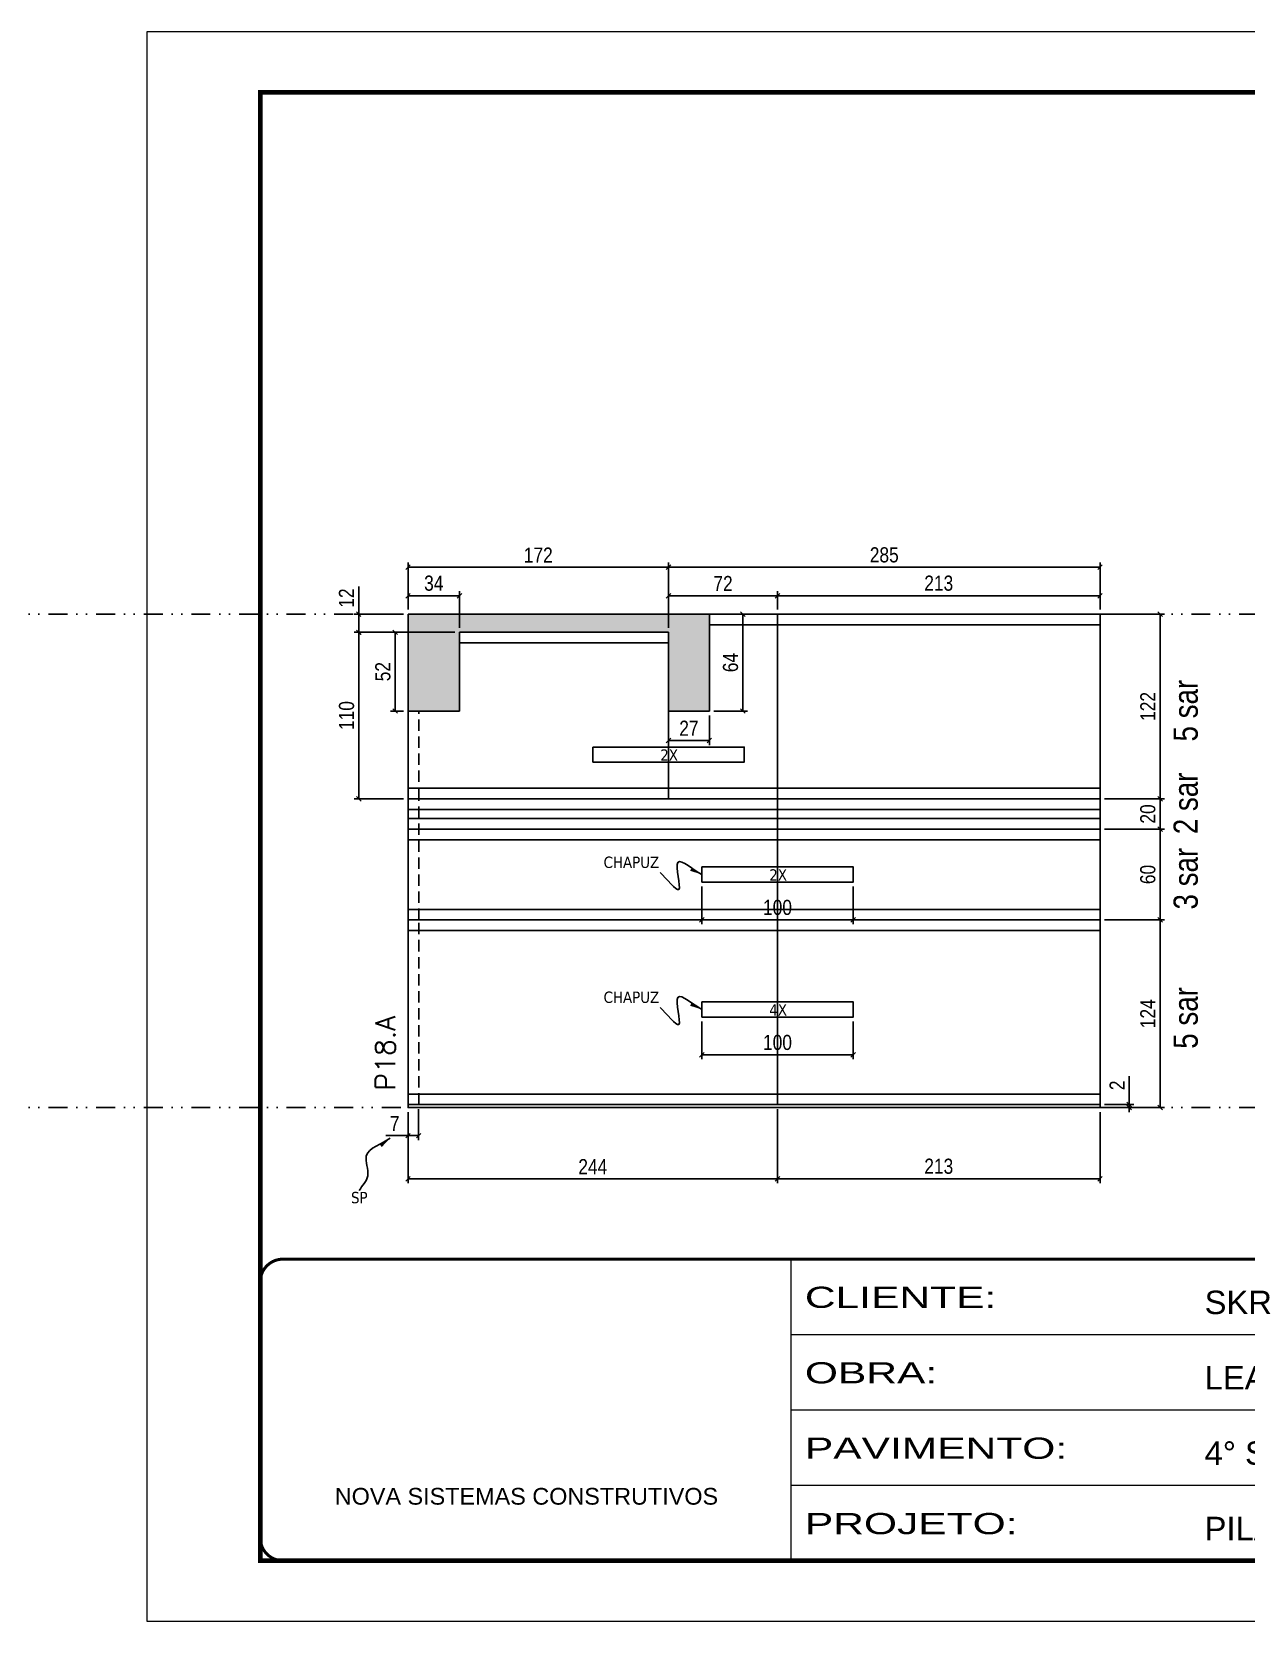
# Model space of a CAD drawing. Header units: millimetres. Extents: x 13777 to 27878, y -21631 to 6985.
# Drawn here: x 15936 to 16738, y -2105 to -1055 of the extents above; entities that cross this region are included whole.
import ezdxf

# ---------------------------------------------------------------- set-up
doc = ezdxf.new("R2010")
doc.units = ezdxf.units.MM
for name, pattern in [('CONTINUO', [0]), ('DASHED', [0.75, 0.5, -0.25]), ('DIVIDE2', [0.625, 0.25, -0.125, 0, -0.125, 0, -0.125]), ('HIDDEN', [0.375, 0.25, -0.125])]:
    doc.linetypes.add(name, pattern=pattern)
for name, color, linetype in [('COTA', 241, 'Continuous'), ('NOMENCLATURA', 7, 'Continuous'), ('Nível', 160, 'Continuous'), ('Painéis', 200, 'Continuous'), ('Romaneio', 10, 'Continuous'), ('SARR_2.2x10', 60, 'Continuous'), ('SARR_2.2x7', 40, 'Continuous'), ('Sarrafo de Pressão', 42, 'HIDDEN'), ('texto', 7, 'Continuous')]:
    doc.layers.add(name, color=color, linetype=linetype)
for name, color, linetype, lineweight in [('Folhas', 255, 'Continuous', 9), ('SARRAFO DE PRESSAO', 251, 'DASHED', 9), ('Texto Seção', 7, 'Continuous', 15)]:
    doc.layers.add(name, color=color, linetype=linetype, lineweight=lineweight)
doc.styles.add('ARIAL', font='arial.ttf')
doc.styles.add('ARIAL_NARROW', font='ARIALN.TTF', dxfattribs={"height": 0.2})
doc.styles.add('COTA TECNICA', font='techl___.ttf', dxfattribs={"height": 10})
doc.styles.add('COTA TECNICA-50', font='techl___.ttf', dxfattribs={"height": 10})
doc.styles.add('REGUA-120', font='ROMANS.shx', dxfattribs={"height": 15})
doc.styles.get("Standard").update_dxf_attribs({"font": 'arial.ttf'})
doc.styles.add('Tecnologia', font='')
doc.styles.get('Tecnologia').set_extended_font_data('Forgotten Futurist')
doc.dimstyles.new('COTA PAINEL-50', dxfattribs={"dimtxt": 10, "dimasz": 3, "dimexe": 3, "dimexo": 3, "dimgap": 3, "dimtad": 1, "dimdec": 1, "dimzin": 12, "dimdsep": 46, "dimtxsty": 'COTA TECNICA-50', "dimblk1": 'OBLIQUE', "dimblk2": 'OBLIQUE', "dimsah": 1, "dimcen": 0.9, "dimclrd": 4, "dimclre": 4, "dimclrt": 240, "dimadec": 1, "dimazin": 3, "dimtfac": 1, "dimtdec": 1, "dimtmove": 0, "dimatfit": 3, "dimfxl": 1, "dimtolj": 1, "dimtzin": 12, "dimarcsym": 0})
doc.dimstyles.new('PAINEL', dxfattribs={"dimtxt": 10, "dimasz": 3, "dimexe": 3, "dimexo": 3, "dimgap": 3, "dimtad": 1, "dimdec": 1, "dimzin": 12, "dimdsep": 46, "dimtxsty": 'COTA TECNICA', "dimblk1": 'OBLIQUE', "dimblk2": 'OBLIQUE', "dimsah": 1, "dimcen": 0.9, "dimclrd": 4, "dimclre": 4, "dimclrt": 240, "dimadec": 1, "dimazin": 3, "dimtfac": 1, "dimtdec": 1, "dimtmove": 0, "dimatfit": 3, "dimfxl": 1, "dimtolj": 1, "dimtzin": 12, "dimarcsym": 0})
doc.dimstyles.get("Standard").update_dxf_attribs({"dimtxt": 0.18, "dimasz": 0.18, "dimexe": 0.18, "dimexo": 0.0625, "dimgap": 0.09, "dimtad": 0, "dimtih": 1, "dimtoh": 1, "dimdec": 4, "dimzin": 0, "dimdsep": 46, "dimtxsty": 'Standard', "dimcen": 0.09, "dimadec": 0, "dimazin": 0, "dimtfac": 1, "dimtdec": 4, "dimtofl": 0, "dimtmove": 0, "dimatfit": 3, "dimfxl": 1, "dimtolj": 1, "dimtzin": 0, "dimarcsym": 0})

# ---------------------------------------------------------------- blocks, each defined once
blk = doc.blocks.new('9999999999')
at = {"color": 30, "linetype": 'CONTINUO'}
for p, q in [((98564.6, 34230.2), (98564.6, 34429.4)), ((98564.6, 34379.6), (99584, 34379.6)), ((98564.6, 34329.8), (99488, 34329.8)), ((99584, 34329.8), (99488, 34329.8)), ((99488, 34329.8), (99488, 34230.2)), ((98564.6, 34280), (99488, 34280))]:
    blk.add_line(p, q, dxfattribs=at)
at = {"color": 30, "linetype": 'CONTINUO', "const_width": 2}
blk.add_lwpolyline([(99584, 34230.2), (99584, 34414.4, 0.414214), (99569, 34429.4), (98229, 34429.4, 0.414214), (98214, 34414.4), (98214, 34245.2, 0.414214), (98229, 34230.2), (99584, 34230.2)], format="xyb", dxfattribs=at)
at = {"layer": 'Folhas'}
blk.add_lwpolyline([(98139, 34190.2), (99624, 34190.2), (99624, 35240.2), (98139, 35240.2)], close=True, dxfattribs=at)
at = {"layer": 'Folhas', "color": 30, "const_width": 3}
blk.add_lwpolyline([(98214, 34230.2), (99584, 34230.2), (99584, 35200.2), (98214, 35200.2)], close=True, dxfattribs=at)
at = {"color": 7, "linetype": 'Continuous', "ltscale": 5, "style": 'ARIAL'}
for s, height, p in [('SKR', 15.48, (98837.7, 34393.1)), ('LEAF LOEFGREN', 15.483, (98837.7, 34343.3)), ('4° SUBSOLO', 15.48, (98837.7, 34293.5)), ('NOVA SISTEMAS CONSTRUTIVOS', 11.059, (98263.2, 34267.2)), ('PILARES', 15.48, (98837.7, 34243.7))]:
    blk.add_text(s, height=height, dxfattribs=at).set_placement(p)
at = {"layer": 'Folhas', "color": 7, "style": 'Tecnologia', "width": 1.5}
for s, p in [('CLIENTE:', (98573.7, 34397.2)), ('OBRA:', (98573.7, 34347.3)), ('PAVIMENTO:', (98573.7, 34297.5)), ('PROJETO:', (98573.7, 34247.7))]:
    blk.add_text(s, height=14, dxfattribs=at).set_placement(p)
blk = doc.blocks.new('_Oblique')
at = {"color": 0, "linetype": 'ByBlock', "lineweight": -2}
blk.add_line((-0.5, -0.5), (0.5, 0.5), dxfattribs=at)
blk = doc.blocks.new('*D765')
at = {"layer": 'COTA', "color": 4, "lineweight": -2, "transparency": 16777216}
for p, q in [((16184.6, -1769), (16184.6, -1787.5)), ((16191.6, -1767), (16191.6, -1787.5)), ((16184.6, -1784.5), (16169.9, -1784.5)), ((16191.6, -1784.5), (16184.6, -1784.5))]:
    blk.add_line(p, q, dxfattribs=at)
at = {"layer": 'Defpoints', "color": 0, "transparency": 16777216}
for p in [(16184.6, -1766), (16191.6, -1764), (16184.6, -1784.5)]:
    blk.add_point(p, dxfattribs=at)
at = {"layer": 'COTA', "color": 4, "lineweight": -2, "transparency": 16777216, "xscale": 3, "yscale": 3, "zscale": 3, "rotation": 180}
blk.add_blockref('_Oblique', (16184.6, -1784.5), dxfattribs=at)
at = {"layer": 'COTA', "color": 4, "lineweight": -2, "transparency": 16777216, "xscale": 3, "yscale": 3, "zscale": 3}
blk.add_blockref('_Oblique', (16191.6, -1784.5), dxfattribs=at)
at = {"layer": 'COTA', "color": 240, "transparency": 16777216, "insert": (16175.8, -1776.5), "char_height": 10, "attachment_point": 5, "style": 'COTA TECNICA-50'}
blk.add_mtext('\\A1;7', dxfattribs=at)
blk = doc.blocks.new('*D766')
at = {"layer": 'Defpoints', "color": 0, "linetype": 'ByBlock', "transparency": 16777216}
for p in [(16641.6, -1642), (16681.3, -1642), (16641.6, -1766)]:
    blk.add_point(p, dxfattribs=at)
at = {"layer": 'Romaneio', "color": 4, "linetype": 'ByBlock', "lineweight": -2, "transparency": 16777216}
for p, q in [((16644.6, -1642), (16684.3, -1642)), ((16681.3, -1766), (16681.3, -1642)), ((16644.6, -1766), (16684.3, -1766))]:
    blk.add_line(p, q, dxfattribs=at)
at = {"layer": 'Romaneio', "color": 4, "linetype": 'ByBlock', "lineweight": -2, "transparency": 16777216, "xscale": 3, "yscale": 3, "zscale": 3}
for p, rotation in [((16681.3, -1642), 90), ((16681.3, -1766), 270)]:
    blk.add_blockref('_Oblique', p, dxfattribs=dict(at, rotation=rotation))
at = {"layer": 'Romaneio', "color": 240, "linetype": 'ByBlock', "transparency": 16777216, "insert": (16673.2, -1704), "char_height": 10, "attachment_point": 5, "rotation": 90, "style": 'COTA TECNICA'}
blk.add_mtext('\\A1;124', dxfattribs=at)
blk = doc.blocks.new('*D767')
at = {"layer": 'Defpoints', "color": 0, "linetype": 'ByBlock', "transparency": 16777216}
for p in [(16641.6, -1642), (16681.3, -1642), (16641.6, -1766)]:
    blk.add_point(p, dxfattribs=at)
at = {"layer": 'Romaneio', "color": 4, "linetype": 'ByBlock', "lineweight": -2, "transparency": 16777216}
for p, q in [((16644.6, -1642), (16684.3, -1642)), ((16681.3, -1766), (16681.3, -1642)), ((16644.6, -1766), (16684.3, -1766))]:
    blk.add_line(p, q, dxfattribs=at)
at = {"layer": 'Romaneio', "color": 4, "linetype": 'ByBlock', "lineweight": -2, "transparency": 16777216, "xscale": 3, "yscale": 3, "zscale": 3}
for p, rotation in [((16681.3, -1642), 90), ((16681.3, -1766), 270)]:
    blk.add_blockref('_Oblique', p, dxfattribs=dict(at, rotation=rotation))
at = {"layer": 'Romaneio', "color": 240, "linetype": 'ByBlock', "transparency": 16777216, "insert": (16673.2, -1704), "char_height": 10, "attachment_point": 5, "rotation": 90, "style": 'COTA TECNICA'}
blk.add_mtext('\\A1;124', dxfattribs=at)
blk = doc.blocks.new('*D768')
at = {"layer": 'COTA', "color": 4, "lineweight": -2, "transparency": 16777216}
for p, q in [((16644.6, -1582), (16684.3, -1582)), ((16681.3, -1642), (16681.3, -1582)), ((16644.6, -1642), (16684.3, -1642))]:
    blk.add_line(p, q, dxfattribs=at)
at = {"layer": 'Defpoints', "color": 0, "transparency": 16777216}
for p in [(16641.6, -1582), (16681.3, -1582), (16641.6, -1642)]:
    blk.add_point(p, dxfattribs=at)
at = {"layer": 'COTA', "color": 4, "lineweight": -2, "transparency": 16777216, "xscale": 3, "yscale": 3, "zscale": 3}
for p, rotation in [((16681.3, -1582), 90), ((16681.3, -1642), 270)]:
    blk.add_blockref('_Oblique', p, dxfattribs=dict(at, rotation=rotation))
at = {"layer": 'COTA', "color": 240, "transparency": 16777216, "insert": (16673.2, -1612), "char_height": 10, "attachment_point": 5, "rotation": 90, "style": 'COTA TECNICA-50'}
blk.add_mtext('\\A1;60', dxfattribs=at)
blk = doc.blocks.new('*D769')
at = {"layer": 'COTA', "color": 4, "lineweight": -2, "transparency": 16777216}
for p, q in [((16660.9, -1764), (16660.9, -1745.2)), ((16644.6, -1764), (16663.9, -1764)), ((16644.6, -1766), (16663.9, -1766)), ((16660.9, -1766), (16660.9, -1764)), ((16660.9, -1766), (16660.9, -1769))]:
    blk.add_line(p, q, dxfattribs=at)
at = {"layer": 'Defpoints', "color": 0, "transparency": 16777216}
for p in [(16641.6, -1764), (16641.6, -1766), (16660.9, -1766)]:
    blk.add_point(p, dxfattribs=at)
at = {"layer": 'COTA', "color": 4, "lineweight": -2, "transparency": 16777216, "xscale": 3, "yscale": 3, "zscale": 3}
for p, rotation in [((16660.9, -1764), 270), ((16660.9, -1766), 90)]:
    blk.add_blockref('_Oblique', p, dxfattribs=dict(at, rotation=rotation))
at = {"layer": 'COTA', "color": 240, "transparency": 16777216, "insert": (16652.9, -1751.3), "char_height": 10, "attachment_point": 5, "rotation": 90, "style": 'COTA TECNICA-50'}
blk.add_mtext('\\A1;2', dxfattribs=at)
blk = doc.blocks.new('*D770')
at = {"layer": 'COTA', "color": 4, "lineweight": -2, "transparency": 16777216}
for p, q in [((16184.6, -1769), (16184.6, -1816)), ((16428.6, -1767), (16428.6, -1816)), ((16184.6, -1813), (16428.6, -1813))]:
    blk.add_line(p, q, dxfattribs=at)
at = {"layer": 'Defpoints', "color": 0, "transparency": 16777216}
for p in [(16184.6, -1766), (16428.6, -1764), (16428.6, -1813)]:
    blk.add_point(p, dxfattribs=at)
at = {"layer": 'COTA', "color": 4, "lineweight": -2, "transparency": 16777216, "xscale": 3, "yscale": 3, "zscale": 3, "rotation": 180}
blk.add_blockref('_Oblique', (16184.6, -1813), dxfattribs=at)
at = {"layer": 'COTA', "color": 4, "lineweight": -2, "transparency": 16777216, "xscale": 3, "yscale": 3, "zscale": 3}
blk.add_blockref('_Oblique', (16428.6, -1813), dxfattribs=at)
at = {"layer": 'COTA', "color": 240, "transparency": 16777216, "insert": (16306.6, -1805), "char_height": 10, "attachment_point": 5, "style": 'COTA TECNICA-50'}
blk.add_mtext('\\A1;244', dxfattribs=at)
blk = doc.blocks.new('*D771')
at = {"layer": 'COTA', "color": 4, "lineweight": -2, "transparency": 16777216}
for p, q in [((16428.6, -1767), (16428.6, -1816)), ((16641.6, -1769), (16641.6, -1816)), ((16428.6, -1813), (16641.6, -1813))]:
    blk.add_line(p, q, dxfattribs=at)
at = {"layer": 'Defpoints', "color": 0, "transparency": 16777216}
for p in [(16428.6, -1764), (16641.6, -1766), (16641.6, -1813)]:
    blk.add_point(p, dxfattribs=at)
at = {"layer": 'COTA', "color": 4, "lineweight": -2, "transparency": 16777216, "xscale": 3, "yscale": 3, "zscale": 3, "rotation": 180}
blk.add_blockref('_Oblique', (16428.6, -1813), dxfattribs=at)
at = {"layer": 'COTA', "color": 4, "lineweight": -2, "transparency": 16777216, "xscale": 3, "yscale": 3, "zscale": 3}
blk.add_blockref('_Oblique', (16641.6, -1813), dxfattribs=at)
at = {"layer": 'COTA', "color": 240, "transparency": 16777216, "insert": (16535.1, -1804.8), "char_height": 10, "attachment_point": 5, "style": 'COTA TECNICA-50'}
blk.add_mtext('\\A1;213', dxfattribs=at)
blk = doc.blocks.new('*D772')
at = {"layer": 'COTA', "color": 4, "linetype": 'ByBlock', "lineweight": -2, "transparency": 16777216}
for p, q in [((16378.6, -1709.2), (16378.6, -1734.1)), ((16478.6, -1709.2), (16478.6, -1734.1)), ((16478.6, -1731.1), (16378.6, -1731.1))]:
    blk.add_line(p, q, dxfattribs=at)
at = {"layer": 'Defpoints', "color": 0, "linetype": 'ByBlock', "transparency": 16777216}
for p in [(16378.6, -1706.2), (16478.6, -1706.2), (16378.6, -1731.1)]:
    blk.add_point(p, dxfattribs=at)
at = {"layer": 'COTA', "color": 4, "linetype": 'ByBlock', "lineweight": -2, "transparency": 16777216, "xscale": 3, "yscale": 3, "zscale": 3, "rotation": 180}
blk.add_blockref('_Oblique', (16378.6, -1731.1), dxfattribs=at)
at = {"layer": 'COTA', "color": 4, "linetype": 'ByBlock', "lineweight": -2, "transparency": 16777216, "xscale": 3, "yscale": 3, "zscale": 3}
blk.add_blockref('_Oblique', (16478.6, -1731.1), dxfattribs=at)
at = {"layer": 'COTA', "color": 240, "linetype": 'ByBlock', "transparency": 16777216, "insert": (16428.6, -1723), "char_height": 10, "attachment_point": 5, "style": 'COTA TECNICA'}
blk.add_mtext('\\A1;100', dxfattribs=at)
blk = doc.blocks.new('*D773')
at = {"layer": 'COTA', "color": 4, "lineweight": -2, "transparency": 16777216}
for p, q in [((16644.6, -1440), (16684.3, -1440)), ((16681.3, -1440), (16681.3, -1562)), ((16644.6, -1562), (16684.3, -1562))]:
    blk.add_line(p, q, dxfattribs=at)
at = {"layer": 'Defpoints', "color": 0, "transparency": 16777216}
for p in [(16641.6, -1440), (16641.6, -1562), (16681.3, -1562)]:
    blk.add_point(p, dxfattribs=at)
at = {"layer": 'COTA', "color": 4, "lineweight": -2, "transparency": 16777216, "xscale": 3, "yscale": 3, "zscale": 3}
for p, rotation in [((16681.3, -1440), 90), ((16681.3, -1562), 270)]:
    blk.add_blockref('_Oblique', p, dxfattribs=dict(at, rotation=rotation))
at = {"layer": 'COTA', "color": 240, "transparency": 16777216, "insert": (16673.2, -1501), "char_height": 10, "attachment_point": 5, "rotation": 90, "style": 'COTA TECNICA'}
blk.add_mtext('\\A1;122', dxfattribs=at)
blk = doc.blocks.new('*D774')
at = {"layer": 'COTA', "color": 4, "lineweight": -2, "transparency": 16777216}
for p, q in [((16184.6, -1437), (16184.6, -1424.9)), ((16218.6, -1427.9), (16184.6, -1427.9)), ((16218.6, -1449), (16218.6, -1424.9))]:
    blk.add_line(p, q, dxfattribs=at)
at = {"layer": 'Defpoints', "color": 0, "transparency": 16777216}
for p in [(16184.6, -1427.9), (16184.6, -1440), (16218.6, -1452)]:
    blk.add_point(p, dxfattribs=at)
at = {"layer": 'COTA', "color": 4, "lineweight": -2, "transparency": 16777216, "xscale": 3, "yscale": 3, "zscale": 3, "rotation": 180}
blk.add_blockref('_Oblique', (16184.6, -1427.9), dxfattribs=at)
at = {"layer": 'COTA', "color": 4, "lineweight": -2, "transparency": 16777216, "xscale": 3, "yscale": 3, "zscale": 3}
blk.add_blockref('_Oblique', (16218.6, -1427.9), dxfattribs=at)
at = {"layer": 'COTA', "color": 240, "transparency": 16777216, "insert": (16201.6, -1419.6), "char_height": 10, "attachment_point": 5, "style": 'COTA TECNICA'}
blk.add_mtext('\\A1;34', dxfattribs=at)
blk = doc.blocks.new('*D775')
at = {"layer": 'COTA', "color": 4, "lineweight": -2, "transparency": 16777216}
for p, q in [((16184.6, -1437), (16184.6, -1406)), ((16356.6, -1449), (16356.6, -1406)), ((16184.6, -1409), (16356.6, -1409))]:
    blk.add_line(p, q, dxfattribs=at)
at = {"layer": 'Defpoints', "color": 0, "transparency": 16777216}
for p in [(16356.6, -1409), (16184.6, -1440), (16356.6, -1452)]:
    blk.add_point(p, dxfattribs=at)
at = {"layer": 'COTA', "color": 4, "lineweight": -2, "transparency": 16777216, "xscale": 3, "yscale": 3, "zscale": 3, "rotation": 180}
blk.add_blockref('_Oblique', (16184.6, -1409), dxfattribs=at)
at = {"layer": 'COTA', "color": 4, "lineweight": -2, "transparency": 16777216, "xscale": 3, "yscale": 3, "zscale": 3}
blk.add_blockref('_Oblique', (16356.6, -1409), dxfattribs=at)
at = {"layer": 'COTA', "color": 240, "transparency": 16777216, "insert": (16270.6, -1401), "char_height": 10, "attachment_point": 5, "style": 'COTA TECNICA'}
blk.add_mtext('\\A1;172', dxfattribs=at)
blk = doc.blocks.new('*D776')
at = {"layer": 'COTA', "color": 4, "lineweight": -2, "transparency": 16777216}
for p, q in [((16215.6, -1452), (16173.1, -1452)), ((16176.1, -1504), (16176.1, -1452)), ((16181.6, -1504), (16173.1, -1504))]:
    blk.add_line(p, q, dxfattribs=at)
at = {"layer": 'Defpoints', "color": 0, "transparency": 16777216}
for p in [(16176.1, -1452), (16218.6, -1452), (16184.6, -1504)]:
    blk.add_point(p, dxfattribs=at)
at = {"layer": 'COTA', "color": 4, "lineweight": -2, "transparency": 16777216, "xscale": 3, "yscale": 3, "zscale": 3}
for p, rotation in [((16176.1, -1452), 90), ((16176.1, -1504), 270)]:
    blk.add_blockref('_Oblique', p, dxfattribs=dict(at, rotation=rotation))
at = {"layer": 'COTA', "color": 240, "transparency": 16777216, "insert": (16168, -1478), "char_height": 10, "attachment_point": 5, "rotation": 90, "style": 'COTA TECNICA'}
blk.add_mtext('\\A1;52', dxfattribs=at)
blk = doc.blocks.new('*D777')
at = {"layer": 'COTA', "color": 4, "lineweight": -2, "transparency": 16777216}
for p, q in [((16152, -1440), (16152, -1421.7)), ((16181.6, -1440), (16149, -1440)), ((16152, -1452), (16152, -1440)), ((16215.6, -1452), (16149, -1452))]:
    blk.add_line(p, q, dxfattribs=at)
at = {"layer": 'Defpoints', "color": 0, "transparency": 16777216}
for p in [(16152, -1440), (16184.6, -1440), (16218.6, -1452)]:
    blk.add_point(p, dxfattribs=at)
at = {"layer": 'COTA', "color": 4, "lineweight": -2, "transparency": 16777216, "xscale": 3, "yscale": 3, "zscale": 3}
for p, rotation in [((16152, -1440), 90), ((16152, -1452), 270)]:
    blk.add_blockref('_Oblique', p, dxfattribs=dict(at, rotation=rotation))
at = {"layer": 'COTA', "color": 240, "transparency": 16777216, "insert": (16143.9, -1429.4), "char_height": 10, "attachment_point": 5, "rotation": 90, "style": 'COTA TECNICA'}
blk.add_mtext('\\A1;12', dxfattribs=at)
blk = doc.blocks.new('*D778')
at = {"layer": 'COTA', "color": 4, "lineweight": -2, "transparency": 16777216}
for p, q in [((16356.6, -1449), (16356.6, -1406)), ((16641.6, -1437), (16641.6, -1406)), ((16356.6, -1409), (16641.6, -1409))]:
    blk.add_line(p, q, dxfattribs=at)
at = {"layer": 'Defpoints', "color": 0, "transparency": 16777216}
for p in [(16641.6, -1409), (16641.6, -1440), (16356.6, -1452)]:
    blk.add_point(p, dxfattribs=at)
at = {"layer": 'COTA', "color": 4, "lineweight": -2, "transparency": 16777216, "xscale": 3, "yscale": 3, "zscale": 3, "rotation": 180}
blk.add_blockref('_Oblique', (16356.6, -1409), dxfattribs=at)
at = {"layer": 'COTA', "color": 4, "lineweight": -2, "transparency": 16777216, "xscale": 3, "yscale": 3, "zscale": 3}
blk.add_blockref('_Oblique', (16641.6, -1409), dxfattribs=at)
at = {"layer": 'COTA', "color": 240, "transparency": 16777216, "insert": (16499.1, -1400.9), "char_height": 10, "attachment_point": 5, "style": 'COTA TECNICA'}
blk.add_mtext('\\A1;285', dxfattribs=at)
blk = doc.blocks.new('*D779')
at = {"layer": 'COTA', "color": 4, "lineweight": -2, "transparency": 16777216}
for p, q in [((16356.6, -1449), (16356.6, -1424.9)), ((16356.6, -1427.9), (16428.6, -1427.9)), ((16428.6, -1437), (16428.6, -1424.9))]:
    blk.add_line(p, q, dxfattribs=at)
at = {"layer": 'Defpoints', "color": 0, "transparency": 16777216}
for p in [(16428.6, -1427.9), (16428.6, -1440), (16356.6, -1452)]:
    blk.add_point(p, dxfattribs=at)
at = {"layer": 'COTA', "color": 4, "lineweight": -2, "transparency": 16777216, "xscale": 3, "yscale": 3, "zscale": 3, "rotation": 180}
blk.add_blockref('_Oblique', (16356.6, -1427.9), dxfattribs=at)
at = {"layer": 'COTA', "color": 4, "lineweight": -2, "transparency": 16777216, "xscale": 3, "yscale": 3, "zscale": 3}
blk.add_blockref('_Oblique', (16428.6, -1427.9), dxfattribs=at)
at = {"layer": 'COTA', "color": 240, "transparency": 16777216, "insert": (16392.6, -1419.8), "char_height": 10, "attachment_point": 5, "style": 'COTA TECNICA'}
blk.add_mtext('\\A1;72', dxfattribs=at)
blk = doc.blocks.new('*D780')
at = {"layer": 'COTA', "color": 4, "lineweight": -2, "transparency": 16777216}
for p, q in [((16428.6, -1437), (16428.6, -1424.9)), ((16428.6, -1427.9), (16641.6, -1427.9)), ((16641.6, -1437), (16641.6, -1424.9))]:
    blk.add_line(p, q, dxfattribs=at)
at = {"layer": 'Defpoints', "color": 0, "transparency": 16777216}
for p in [(16641.6, -1427.9), (16428.6, -1440), (16641.6, -1440)]:
    blk.add_point(p, dxfattribs=at)
at = {"layer": 'COTA', "color": 4, "lineweight": -2, "transparency": 16777216, "xscale": 3, "yscale": 3, "zscale": 3, "rotation": 180}
blk.add_blockref('_Oblique', (16428.6, -1427.9), dxfattribs=at)
at = {"layer": 'COTA', "color": 4, "lineweight": -2, "transparency": 16777216, "xscale": 3, "yscale": 3, "zscale": 3}
blk.add_blockref('_Oblique', (16641.6, -1427.9), dxfattribs=at)
at = {"layer": 'COTA', "color": 240, "transparency": 16777216, "insert": (16535.1, -1419.6), "char_height": 10, "attachment_point": 5, "style": 'COTA TECNICA'}
blk.add_mtext('\\A1;213', dxfattribs=at)
blk = doc.blocks.new('*D781')
at = {"layer": 'COTA', "color": 4, "lineweight": -2, "transparency": 16777216}
for p, q in [((16386.6, -1440), (16408.7, -1440)), ((16405.7, -1504), (16405.7, -1440)), ((16386.6, -1504), (16408.7, -1504))]:
    blk.add_line(p, q, dxfattribs=at)
at = {"layer": 'Defpoints', "color": 0, "transparency": 16777216}
for p in [(16383.6, -1440), (16405.7, -1440), (16383.6, -1504)]:
    blk.add_point(p, dxfattribs=at)
at = {"layer": 'COTA', "color": 4, "lineweight": -2, "transparency": 16777216, "xscale": 3, "yscale": 3, "zscale": 3}
for p, rotation in [((16405.7, -1440), 90), ((16405.7, -1504), 270)]:
    blk.add_blockref('_Oblique', p, dxfattribs=dict(at, rotation=rotation))
at = {"layer": 'COTA', "color": 240, "transparency": 16777216, "insert": (16397.6, -1472), "char_height": 10, "attachment_point": 5, "rotation": 90, "style": 'COTA TECNICA'}
blk.add_mtext('\\A1;64', dxfattribs=at)
blk = doc.blocks.new('*D782')
at = {"layer": 'COTA', "color": 4, "lineweight": -2, "transparency": 16777216}
for p, q in [((16356.6, -1507), (16356.6, -1526.5)), ((16383.6, -1507), (16383.6, -1526.5)), ((16383.6, -1523.5), (16356.6, -1523.5))]:
    blk.add_line(p, q, dxfattribs=at)
at = {"layer": 'Defpoints', "color": 0, "transparency": 16777216}
for p in [(16356.6, -1504), (16383.6, -1504), (16356.6, -1523.5)]:
    blk.add_point(p, dxfattribs=at)
at = {"layer": 'COTA', "color": 4, "lineweight": -2, "transparency": 16777216, "xscale": 3, "yscale": 3, "zscale": 3, "rotation": 180}
blk.add_blockref('_Oblique', (16356.6, -1523.5), dxfattribs=at)
at = {"layer": 'COTA', "color": 4, "lineweight": -2, "transparency": 16777216, "xscale": 3, "yscale": 3, "zscale": 3}
blk.add_blockref('_Oblique', (16383.6, -1523.5), dxfattribs=at)
at = {"layer": 'COTA', "color": 240, "transparency": 16777216, "insert": (16370.1, -1515.4), "char_height": 10, "attachment_point": 5, "style": 'COTA TECNICA'}
blk.add_mtext('\\A1;27', dxfattribs=at)
blk = doc.blocks.new('*D783')
at = {"layer": 'COTA', "color": 4, "lineweight": -2, "transparency": 16777216}
for p, q in [((16215.6, -1452), (16149.1, -1452)), ((16152.1, -1562), (16152.1, -1452)), ((16181.6, -1562), (16149.1, -1562))]:
    blk.add_line(p, q, dxfattribs=at)
at = {"layer": 'Defpoints', "color": 0, "transparency": 16777216}
for p in [(16152.1, -1452), (16218.6, -1452), (16184.6, -1562)]:
    blk.add_point(p, dxfattribs=at)
at = {"layer": 'COTA', "color": 4, "lineweight": -2, "transparency": 16777216, "xscale": 3, "yscale": 3, "zscale": 3}
for p, rotation in [((16152.1, -1452), 90), ((16152.1, -1562), 270)]:
    blk.add_blockref('_Oblique', p, dxfattribs=dict(at, rotation=rotation))
at = {"layer": 'COTA', "color": 240, "transparency": 16777216, "insert": (16144, -1507), "char_height": 10, "attachment_point": 5, "rotation": 90, "style": 'COTA TECNICA'}
blk.add_mtext('\\A1;110', dxfattribs=at)
blk = doc.blocks.new('*D784')
at = {"layer": 'COTA', "color": 4, "lineweight": -2, "transparency": 16777216}
for p, q in [((16644.6, -1562), (16684.3, -1562)), ((16681.3, -1582), (16681.3, -1562)), ((16644.6, -1582), (16684.3, -1582))]:
    blk.add_line(p, q, dxfattribs=at)
at = {"layer": 'Defpoints', "color": 0, "transparency": 16777216}
for p in [(16641.6, -1562), (16681.3, -1562), (16641.6, -1582)]:
    blk.add_point(p, dxfattribs=at)
at = {"layer": 'COTA', "color": 4, "lineweight": -2, "transparency": 16777216, "xscale": 3, "yscale": 3, "zscale": 3}
for p, rotation in [((16681.3, -1562), 90), ((16681.3, -1582), 270)]:
    blk.add_blockref('_Oblique', p, dxfattribs=dict(at, rotation=rotation))
at = {"layer": 'COTA', "color": 240, "transparency": 16777216, "insert": (16673.2, -1572), "char_height": 10, "attachment_point": 5, "rotation": 90, "style": 'COTA TECNICA'}
blk.add_mtext('\\A1;20', dxfattribs=at)
blk = doc.blocks.new('*D785')
at = {"layer": 'COTA', "color": 4, "linetype": 'ByBlock', "lineweight": -2, "transparency": 16777216}
for p, q in [((16378.6, -1620), (16378.6, -1644.9)), ((16478.6, -1620), (16478.6, -1644.9)), ((16478.6, -1641.9), (16378.6, -1641.9))]:
    blk.add_line(p, q, dxfattribs=at)
at = {"layer": 'Defpoints', "color": 0, "linetype": 'ByBlock', "transparency": 16777216}
for p in [(16378.6, -1617), (16478.6, -1617), (16378.6, -1641.9)]:
    blk.add_point(p, dxfattribs=at)
at = {"layer": 'COTA', "color": 4, "linetype": 'ByBlock', "lineweight": -2, "transparency": 16777216, "xscale": 3, "yscale": 3, "zscale": 3, "rotation": 180}
blk.add_blockref('_Oblique', (16378.6, -1641.9), dxfattribs=at)
at = {"layer": 'COTA', "color": 4, "linetype": 'ByBlock', "lineweight": -2, "transparency": 16777216, "xscale": 3, "yscale": 3, "zscale": 3}
blk.add_blockref('_Oblique', (16478.6, -1641.9), dxfattribs=at)
at = {"layer": 'COTA', "color": 240, "linetype": 'ByBlock', "transparency": 16777216, "insert": (16428.6, -1633.8), "char_height": 10, "attachment_point": 5, "style": 'COTA TECNICA'}
blk.add_mtext('\\A1;100', dxfattribs=at)

msp = doc.modelspace()

# ---------------------------------------------------------------- hatches: boundary and pattern name
at = {"layer": 'COTA'}
h = msp.add_hatch(dxfattribs=at)
h.set_pattern_fill('AR-CONC', color=256, scale=0.03)
h.set_pattern_definition([(50, (0, -10), (5.4655401, -0.4781726), [0.5715, -6.2865]), (355, (0, -10), (-1.0573026, 5.7317054), [0.4572, -5.0292175]), (100.451445, (0.4555, -10.04), (4.4082374, 5.2535326), [0.4857003, -5.3427073]), (46.1842, (0, -8.476), (8.1323712, -1.2612698), [0.85725, -9.42975]), (96.63556, (0.678, -8.581), (7.122124, 7.4227837), [0.7285507, -8.0140682]), (351.18415, (0, -8.476), (7.122124, 7.4227837), [0.685799, -7.543792]), (21, (0.762, -8.857), (4.5484317, -3.067956), [0.5715, -6.2865]), (326, (0.762, -8.857), (1.8540609, 5.525639), [0.4572, -5.0292]), (71.451445, (1.141, -9.1127), (6.4024926, 2.457683), [0.4857003, -5.3426981]), (37.5, (0, -10), (0.0926581, 2.53665117), [0, -4.96824, 0, -5.1054, 0, -5.04825]), (7.5, (0, -10), (2.00458988, 3.00541724), [0, -2.91084, 0, -4.85394, 0, -1.92405]), (327.5, (-1.6993, -10), (4.06771786, -0.17186232), [0, -1.905, 0, -5.9436, 0, -7.8867]), (317.5, (-2.4613, -10), (4.44387544, 0.7627947), [0, -2.4765, 0, -3.94716, 0, -5.6007])])
h.paths.add_polyline_path([(16383.65, -1440.02), (16184.65, -1440.02), (16184.65, -1504.02), (16218.65, -1504.02), (16218.65, -1452.02), (16356.65, -1452.02), (16356.65, -1504.02), (16383.65, -1504.02)])

# ---------------------------------------------------------------- linework, layer by layer
for p, q in [((16184.65, -1504.02), (16184.65, -1440.02)), ((16184.65, -1440.02), (16383.65, -1440.02))]:
    msp.add_line(p, q, dxfattribs=at)
at = {"layer": 'Nível', "color": 4, "linetype": 'DIVIDE2', "ltscale": 50}
for p, q in [((13777.11, -1440.02), (21531.15, -1440.02)), ((13777.11, -1766.02), (21531.15, -1766.02))]:
    msp.add_line(p, q, dxfattribs=at)
at = {"layer": 'Painéis'}
for p, q in [((16383.65, -1504.02), (16383.65, -1440.02)), ((16383.65, -1440.02), (16641.65, -1440.02)), ((16428.65, -1562.02), (16428.65, -1440.02)), ((16641.65, -1440.02), (16641.65, -1562.02)), ((16218.65, -1452.02), (16356.65, -1452.02)), ((16218.65, -1504.02), (16218.65, -1452.02)), ((16356.65, -1562.02), (16356.65, -1452.02)), ((16184.65, -1562.02), (16184.65, -1504.02)), ((16184.65, -1504.02), (16218.65, -1504.02)), ((16383.65, -1504.02), (16356.65, -1504.02)), ((16428.65, -1562.02), (16428.65, -1764.02)), ((16184.65, -1582.02), (16641.65, -1582.02))]:
    msp.add_line(p, q, dxfattribs=at)
for points in [[(16641.65, -1562.02), (16184.65, -1562.02), (16184.65, -1642.02), (16641.65, -1642.02)], [(16641.65, -1642.02), (16184.65, -1642.02), (16184.65, -1764.02), (16641.65, -1764.02)], [(16641.65, -1766.02), (16184.65, -1766.02), (16184.65, -1764.02), (16641.65, -1764.02)]]:
    msp.add_lwpolyline(points, close=True, dxfattribs=at)
at = {"layer": 'SARR_2.2x10'}
for points in [[(16306.65, -1527.79), (16406.65, -1527.79), (16406.65, -1537.79), (16306.65, -1537.79)], [(16378.65, -1607.02), (16478.65, -1607.02), (16478.65, -1617.02), (16378.65, -1617.02)], [(16378.65, -1696.17), (16478.65, -1696.17), (16478.65, -1706.17), (16378.65, -1706.17)]]:
    msp.add_lwpolyline(points, close=True, dxfattribs=at)
at = {"layer": 'SARR_2.2x7'}
for p, q in [((16383.65, -1447.02), (16641.65, -1447.02)), ((16218.65, -1459.02), (16356.65, -1459.02)), ((16184.65, -1555.02), (16356.65, -1555.02)), ((16356.65, -1555.02), (16641.65, -1555.02)), ((16184.65, -1569.02), (16428.65, -1569.02)), ((16428.65, -1569.02), (16641.65, -1569.02)), ((16184.65, -1575.02), (16428.65, -1575.02)), ((16428.65, -1575.02), (16641.65, -1575.02)), ((16184.65, -1589.02), (16428.65, -1589.02)), ((16428.65, -1589.02), (16641.65, -1589.02)), ((16184.65, -1635.02), (16428.65, -1635.02)), ((16428.65, -1635.02), (16641.65, -1635.02)), ((16184.65, -1649.02), (16428.65, -1649.02)), ((16428.65, -1649.02), (16641.65, -1649.02)), ((16184.65, -1757.02), (16428.65, -1757.02)), ((16428.65, -1757.02), (16641.65, -1757.02))]:
    msp.add_line(p, q, dxfattribs=at)
at = {"layer": 'Sarrafo de Pressão', "ltscale": 30}
for p, q in [((16191.65, -1562.02), (16191.65, -1504.02)), ((16191.65, -1642.02), (16191.65, -1562.02)), ((16191.65, -1764.02), (16191.65, -1642.02))]:
    msp.add_line(p, q, dxfattribs=at)

# ---------------------------------------------------------------- block references
at = {"layer": 'SARRAFO DE PRESSAO', "color": 6, "linetype": 'ByBlock'}
msp.add_blockref('9999999999', (-82127.01, -36295.5), dxfattribs=at)

# ---------------------------------------------------------------- texts
at = {"layer": 'NOMENCLATURA', "style": 'ARIAL_NARROW'}
for s, p in [('5 sar', (16706.16, -1524.13)), ('2 sar', (16706.16, -1585.39)), ('3 sar', (16706.16, -1635.13)), ('5 sar', (16706.16, -1727.13))]:
    msp.add_text(s, height=16, rotation=90, dxfattribs=at).set_placement(p)
at = {"layer": 'texto', "color": 0, "char_height": 7.5, "attachment_point": 5}
for s, insert in [('{\\fTahoma|b0|i0|c0|p34;\\C4;2X}', (16357.04, -1533.09)), ('{\\fTahoma|b0|i0|c0|p34;\\C4;CHAPUZ}', (16332.09, -1604)), ('{\\fTahoma|b0|i0|c0|p34;\\C4;2X}', (16429.04, -1612.31)), ('{\\fTahoma|b0|i0|c0|p34;\\C4;CHAPUZ}', (16332.09, -1693.16)), ('{\\fTahoma|b0|i0|c0|p34;\\C4;4X}', (16429.04, -1701.46)), ('{\\fTahoma|b0|i0|c0|p34;\\C4;SP}', (16152.4, -1825.51))]:
    msp.add_mtext(s, dxfattribs=dict(at, insert=insert))
at = {"layer": 'Texto Seção', "insert": (16176.03, -1754.76), "char_height": 13, "width": 285.3299, "attachment_point": 7, "rotation": 90, "style": 'REGUA-120'}
msp.add_mtext('P18.A', dxfattribs=at)

# ---------------------------------------------------------------- dimensions: what is measured, and where the dimension line sits
at = {"layer": 'COTA'}
for base, p1, p2, dimstyle, picture, middle in [((16356.65, -1409.04), (16184.65, -1440.02), (16356.65, -1452.02), 'PAINEL', '*D775', (16270.65, -1400.97)), ((16641.65, -1409.04), (16356.65, -1452.02), (16641.65, -1440.02), 'PAINEL', '*D778', (16499.15, -1400.91)), ((16184.65, -1427.86), (16218.65, -1452.02), (16184.65, -1440.02), 'PAINEL', '*D774', (16201.65, -1419.64)), ((16428.65, -1427.86), (16356.65, -1452.02), (16428.65, -1440.02), 'PAINEL', '*D779', (16392.65, -1419.78)), ((16356.65, -1523.45), (16383.65, -1504.02), (16356.65, -1504.02), 'PAINEL', '*D782', (16370.15, -1515.38)), ((16428.65, -1813.05), (16184.65, -1766.02), (16428.65, -1764.02), 'COTA PAINEL-50', '*D770', (16306.65, -1804.97)), ((16641.65, -1813.05), (16428.65, -1764.02), (16641.65, -1766.02), 'COTA PAINEL-50', '*D771', (16535.15, -1804.83))]:
    dim = msp.add_linear_dim(base=base, p1=p1, p2=p2, dimstyle=dimstyle, dxfattribs=at)
    dim.commit()
    dim.dimension.update_dxf_attribs({"geometry": picture, "text_midpoint": middle})
dim = msp.add_linear_dim(base=(16641.65, -1427.86), p1=(16428.65, -1440.02), p2=(16641.65, -1440.02), dimstyle='PAINEL', override={"dimtmove": 1}, dxfattribs=at)
dim.commit()
dim.dimension.update_dxf_attribs({"geometry": '*D780', "text_midpoint": (16535.15, -1419.64)})
for base, p1, p2, angle, dimstyle, picture, middle in [((16152, -1440.02), (16218.65, -1452.02), (16184.65, -1440.02), 90, 'PAINEL', '*D777', (16143.94, -1429.36)), ((16405.71, -1440.02), (16383.65, -1504.02), (16383.65, -1440.02), 90, 'PAINEL', '*D781', (16397.61, -1472.02)), ((16681.29, -1562.02), (16641.65, -1440.02), (16641.65, -1562.02), 90, 'PAINEL', '*D773', (16673.23, -1501.02)), ((16152.13, -1452.02), (16184.65, -1562.02), (16218.65, -1452.02), 90, 'PAINEL', '*D783', (16144.03, -1507.02)), ((16176.1, -1452.02), (16184.65, -1504.02), (16218.65, -1452.02), 90, 'PAINEL', '*D776', (16167.99, -1478.02)), ((16681.29, -1582.02), (16641.65, -1642.02), (16641.65, -1582.02), 90, 'COTA PAINEL-50', '*D768', (16673.18, -1612.02)), ((16184.65, -1784.53), (16191.65, -1764.02), (16184.65, -1766.02), 180, 'COTA PAINEL-50', '*D765', (16175.78, -1776.45))]:
    dim = msp.add_linear_dim(base=base, p1=p1, p2=p2, angle=angle, dimstyle=dimstyle, dxfattribs=at)
    dim.commit()
    dim.dimension.update_dxf_attribs({"geometry": picture, "text_midpoint": middle})
for base, p1, p2, dimstyle, picture, middle in [((16681.29, -1562.02), (16641.65, -1582.02), (16641.65, -1562.02), 'PAINEL', '*D784', (16681.29, -1572.02)), ((16660.9, -1766.02), (16641.65, -1764.02), (16641.65, -1766.02), 'COTA PAINEL-50', '*D769', (16660.9, -1751.27))]:
    dim = msp.add_linear_dim(base=base, p1=p1, p2=p2, angle=90, dimstyle=dimstyle, dxfattribs=at)
    dim.commit()
    dim.dimension.update_dxf_attribs({"geometry": picture, "text_midpoint": middle, "dimtype": 160})
at = {"layer": 'COTA', "linetype": 'ByBlock'}
for base, p1, p2, picture, middle in [((16378.65, -1641.94), (16478.65, -1617.02), (16378.65, -1617.02), '*D785', (16428.65, -1633.84)), ((16378.65, -1731.1), (16478.65, -1706.17), (16378.65, -1706.17), '*D772', (16428.65, -1723))]:
    dim = msp.add_linear_dim(base=base, p1=p1, p2=p2, dimstyle='PAINEL', dxfattribs=at)
    dim.commit()
    dim.dimension.update_dxf_attribs({"geometry": picture, "text_midpoint": middle})
at = {"layer": 'Romaneio', "linetype": 'ByBlock'}
for picture in ['*D766', '*D767']:
    dim = msp.add_aligned_dim(p1=(16641.65, -1766.02), p2=(16641.65, -1642.02), distance=-39.64, dimstyle='PAINEL', dxfattribs=at)
    dim.commit()
    dim.dimension.update_dxf_attribs({"geometry": picture, "text_midpoint": (16673.21, -1704.02)})

# ---------------------------------------------------------------- leaders
at = {"layer": 'COTA', "path_type": 1}
for points in [[(16378.65, -1612.02), (16362.86, -1604), (16363.45, -1621.87), (16351.01, -1610.73)], [(16378.65, -1701.17), (16362.86, -1693.16), (16363.45, -1711.03), (16351.01, -1699.89)], [(16172.82, -1786.2), (16157.03, -1798.03), (16157.96, -1811.04), (16152.4, -1820.82)]]:
    msp.add_leader(points, dimstyle='Standard', override={"dimasz": 8}, dxfattribs=at)

doc.saveas('drawing.dxf')
